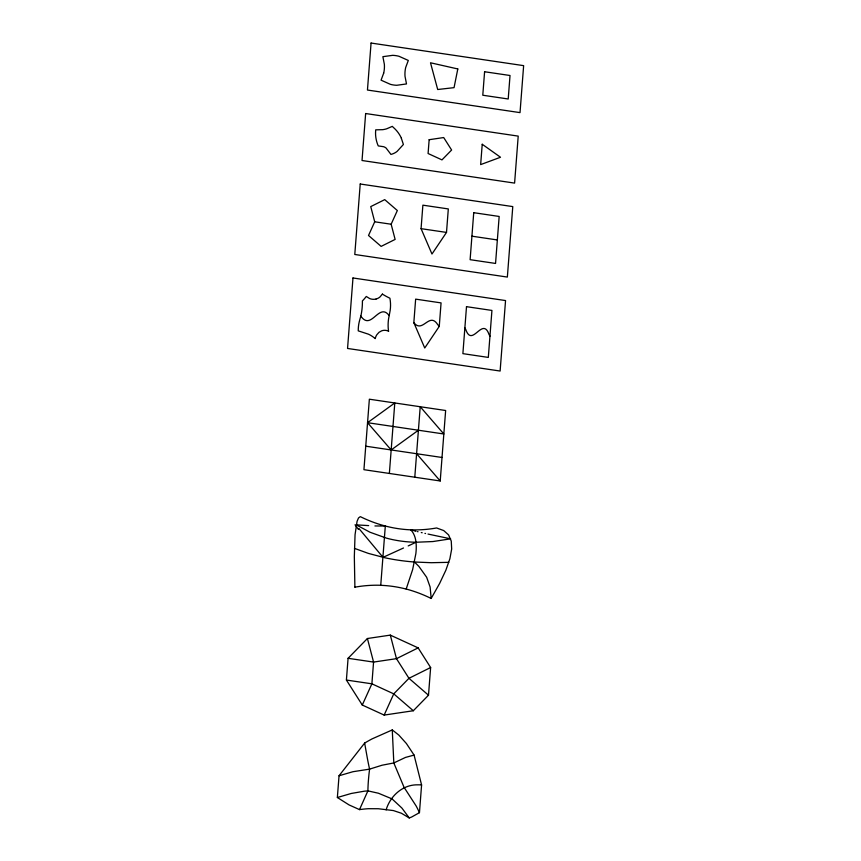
<?xml version="1.0" encoding="UTF-8"?>
<svg xmlns="http://www.w3.org/2000/svg" width="861" height="861" viewBox="0 0 861 861"><rect width="100%" height="100%" fill="white"/><g stroke="black" fill="none" stroke-linecap="round" stroke-linejoin="round"><path stroke-width="1.29" d="M354.441 548.349L368.368 553.397L384.91 557.767A67.825 20.341 5.7 0 0 412.43 561.846L414.475 562.007L418.887 566.398L426.658 577.279L430.113 587.019L431.178 598.438L439.637 583.414L445.88 570.176L449.894 558.703L451.681 549.006L451.25 541.074L448.592 534.929L443.706 530.559L436.602 527.965A119.335 106.699 25.9 0 1 410.74 529.827A109.864 98.229 25.9 0 1 385.319 526.028A119.335 106.699 25.9 0 1 360.328 516.643L358.52 517.945L357.057 521.379L355.055 534.692L354.334 556.615L354.893 587.148M337.361 797.512L339.04 775.761L364.633 743.075A149.459 53.167 -14.6 0 1 371.952 738.942L392.272 729.924L398.815 735.068L406.403 743.527L414.087 755.086L421.589 784.984L419.458 812.666L411.59 817.046L409.244 817.95L401.398 813.236L393.391 810.567L378.313 808.737L368.304 808.705A141.807 63.477 24.3 0 0 359.521 809.62L349.082 804.927L337.361 797.512L351.277 793.465L364.332 791.194L367.895 790.872L378.453 793.239L392.046 798.89L401.904 808.059L409.244 817.95M346.402 680.05L348.081 658.299L367.41 638.518L390.313 635.117L418.145 647.881L430.629 667.523L428.498 695.204L413.312 710.745L384.157 715.082L362.287 705.041L346.402 680.05L371.887 683.817L393.757 693.858L413.312 710.745M389.366 473.442L394.79 402.97L367.55 422.697L391.174 449.959L418.414 430.231M413.84 322.627L415.648 299.133L441.069 302.9L439.261 326.394L424.742 348.005L413.84 322.627C422.686 334.014 429.262 311.241 437.732 324.672A28.908 25.852 25.9 0 1 439.261 326.394M421.072 228.66L422.88 205.166L448.312 208.932L446.504 232.416L431.974 254.027L421.072 228.66L446.504 232.416M414.787 477.209L420.222 406.736L443.835 433.987L367.55 422.697M440.219 480.976L445.643 410.503L369.358 399.203L363.934 469.686L440.219 480.976L416.606 453.715M354.904 587.18A119.335 106.699 25.9 0 1 380.745 585.276L385.319 526.028L374.933 525.953M380.745 585.319A109.864 98.229 25.9 0 1 406.177 589.075L412.613 569.681L415.841 553.741A24.625 7.092 -77.5 0 0 416.229 548.801C416.444 542.172 415.572 534.778 410.74 529.795M388.537 331.216A50.401 45.063 25.9 0 1 389.204 315.6L390.173 310.369A43.502 38.896 25.9 0 0 389.904 298.218A60.722 54.297 25.9 0 1 382.402 294.107M376.106 298.993A10.052 8.987 25.9 0 1 374.47 299.284A9.449 8.449 25.9 0 1 369.617 298.53L366.291 296.464L364.677 298.444A55.072 49.238 25.9 0 1 362.406 300.887A78.286 69.999 25.9 0 1 360.856 316.03L359.801 319.679A45.73 40.897 25.9 0 0 358.251 330.861L368.476 334.197A25.808 23.075 25.9 0 1 375.235 338.631A14.766 13.206 25.9 0 1 376.763 334.832L379.001 332.314L381.767 330.775A8.696 7.771 25.9 0 1 388.612 331.194M386.115 809.889C390.216 795.995 402.765 784.457 417.8 784.834A84.927 21.59 -32.4 0 1 421.578 784.995M359.511 809.609L367.895 790.872L368.002 787.234A41.242 6.135 -81.6 0 1 369.046 773.641L369.573 769.131A89.103 24.237 81.5 0 1 367.453 758.778L364.633 743.075M374.707 221.794L368.519 235.483L381.132 246.386L395.124 239.423L391.152 224.226L397.341 210.536L384.727 199.634L370.747 206.597L374.707 221.794L391.152 224.226M362.287 705.041L371.887 683.817L373.566 662.077L367.41 638.518M384.157 715.082L393.757 693.858L408.953 678.307L430.629 667.523M382.413 294.096L379.97 296.97A11.161 9.977 25.9 0 1 376.106 298.993M418.145 647.881L396.469 658.665L373.566 662.077L348.081 658.299M428.046 534.068L450.615 538.835L432.911 541.547L416.003 542.247L409.997 545.11M409.481 545.336L408.189 545.917M403.508 547.994L383.027 557.347L358.897 528.46M339.04 775.761L352.956 771.714L369.573 769.131L382.101 765.214L393.821 762.954L405.499 757.422L414.087 755.086M448.807 562.33L431.286 562.707L414.475 562.007M416.003 542.247L413.947 542.193A67.825 36.442 2.9 0 1 386.406 538.125L370.004 532.238L356.25 524.866L368.669 525.608M471.925 236.183L497.357 239.95M365.742 446.192L442.027 457.482M424.936 533.379L425.549 533.519M422.181 532.744L421.277 532.539M418.026 531.743L417.445 531.592M416.003 531.226L415.432 531.076M414.873 530.925L413.474 530.548M412.914 530.398L412.365 530.247M411.827 530.096L411.278 529.945M428.498 695.204L408.953 678.307L396.469 658.665L390.313 635.117M360.802 316.019C371.242 331.528 378.937 301.834 389.15 315.578M401.355 138.266L403.4 144.487L397.104 151.396A17.823 15.939 25.9 0 1 390.948 154.41L386.029 147.963A9.051 8.093 25.9 0 0 383.64 146.714L378.237 145.907A35.269 31.534 25.9 0 1 375.644 130.872L375.73 129.839L382.628 129.677A25.744 23.021 25.9 0 0 386.729 128.784L392.282 126.373L395.253 129.215A29.877 26.713 25.9 0 1 401.409 138.255M392.272 729.924L393.821 762.954L404.035 787.266L416.175 806.025A84.927 36.442 44.3 0 1 419.447 812.666M406.188 589.042A119.335 106.699 25.9 0 1 431.157 598.47M358.413 529.397A40.198 4.294 53.6 0 1 355.033 524.79M489.941 336.274A36.711 32.826 25.9 0 0 488.973 334.348C482.494 316.127 472.323 347.941 465.844 329.731A36.711 32.826 25.9 0 1 464.875 327.804M352.978 277.974L347.553 348.457L500.123 371.037L505.547 300.564L352.978 277.974M360.221 184.006L354.786 254.479L507.355 277.07L512.779 206.597L360.221 184.006M365.645 113.523L362.029 160.512L514.598 183.102L518.214 136.113L365.645 113.523M371.069 43.05L367.453 90.039L520.022 112.619L523.639 65.64L371.069 43.05M429.155 139.708L428.089 153.516L441.973 159.888L451.616 150.018L443.695 137.545L429.155 139.708M466.501 306.667L462.884 353.645L488.316 357.412L491.932 310.434L466.501 306.667M473.733 212.689L470.117 259.678L495.549 263.444L499.165 216.455L473.733 212.689M484.592 71.743L482.784 95.227L508.216 98.993L510.024 75.499L484.592 71.743M482.225 144.261L480.653 164.602L500.51 157.251L482.225 144.261M457.804 68.955L454.048 87.65L437.7 89.512L430.5 62.778L457.804 68.955M383.683 73.131L381.068 80.17L390.399 84.335A26.121 23.355 25.9 0 0 396.749 85.282L406.5 83.937L405.014 76.295A34.903 31.211 25.9 0 1 405.692 67.481L408.308 60.442L398.987 56.277A26.121 23.355 25.9 0 0 392.627 55.341L382.876 56.675L384.361 64.327A34.903 31.211 25.9 0 1 383.683 73.131"/></g></svg>
